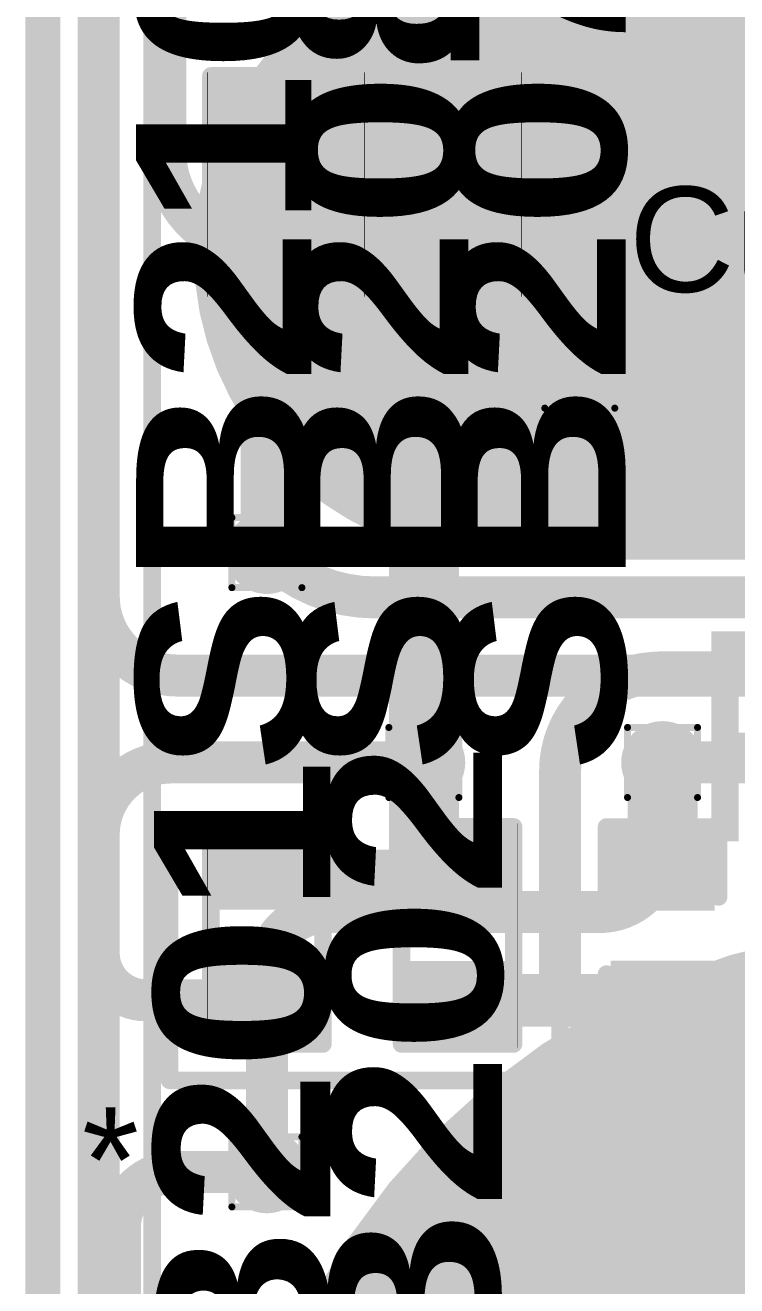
# Model space of a CAD drawing. Header units: inches. Extents: x -17 to 443, y -40 to 218.
# Drawn here: x 179.04 to 184.2, y 6.11 to 15.25 of the extents above; entities that cross this region are included whole.
import ezdxf

# ---------------------------------------------------------------- set-up
doc = ezdxf.new("R2010")
doc.units = ezdxf.units.IN
for name, color, linetype in [('Board Outline', 216, 'Continuous'), ('Bottom Layer', 5, 'Continuous'), ('Bottom Overlay', 54, 'Continuous'), ('Bottom Paste', 16, 'Continuous'), ('Bottom Solder', 6, 'Continuous'), ('Drill Drawing', 1, 'Continuous'), ('Fabrication', 76, 'Continuous'), ('Top Layer', 1, 'Continuous'), ('Top Overlay', 2, 'Continuous'), ('Top Paste', 8, 'Continuous'), ('Top Solder', 216, 'Continuous'), ('Via Holes', 16, 'Continuous')]:
    doc.layers.add(name, color=color, linetype=linetype)
doc.styles.add('Arial', font='', dxfattribs={"height": 0.2})
doc.styles.add('Arial Black_Bold', font='', dxfattribs={"height": 0.2})
doc.styles.get('Arial').set_extended_font_data('Arial')
doc.styles.get('Arial Black_Bold').set_extended_font_data('Arial Black', bold=True)

# ---------------------------------------------------------------- blocks, each defined once
blk = doc.blocks.new('S______B______0402_9')
at = {"layer": 'Top Layer'}
for points in [[(-0.6985, -0.3175), (-0.6985, 0.3174999999999999), (-0.2413000000000001, 0.3175), (-0.2412999999999999, -0.3174999999999999)], [(0.2413000000000001, -0.3175), (0.2412999999999999, 0.3174999999999999), (0.6985, 0.3175), (0.6985, -0.3174999999999999)]]:
    blk.add_hatch(color=1, dxfattribs=at).paths.add_polyline_path(points)
at = {"layer": 'Top Paste'}
for points in [[(-0.6985, -0.3175), (-0.6985, 0.3174999999999999), (-0.2413000000000001, 0.3175), (-0.2412999999999999, -0.3174999999999999)], [(0.2413000000000001, -0.3175), (0.2412999999999999, 0.3174999999999999), (0.6985, 0.3175), (0.6985, -0.3174999999999999)]]:
    blk.add_hatch(color=8, dxfattribs=at).paths.add_polyline_path(points)
at = {"layer": 'Top Solder'}
for points in [[(-0.75350116, -0.3725011600000001), (-0.75350116, 0.3725011599999999), (-0.18629884, 0.3725011600000001), (-0.1862988399999999, -0.3725011599999999)], [(0.18629884, -0.3725011600000001), (0.1862988399999999, 0.3725011599999999), (0.75350116, 0.3725011600000001), (0.75350116, -0.3725011599999999)]]:
    blk.add_hatch(color=216, dxfattribs=at).paths.add_polyline_path(points)
at = {"layer": 'Top Overlay'}
for points, const_width in [([(0.7874, 0.4064), (-0.7874, 0.4064)], 0.127), ([(-0.7874, -0.4064), (-0.7874, 0.4064)], 0.127), ([(0.7874, -0.4064), (0.7874, 0.4064)], 0.127), ([(0.7874, -0.4064), (-0.7874, -0.4064)], 0.127), ([(0.8128, -0.4318), (-0.8128, -0.4318)], 0.0032258)]:
    blk.add_lwpolyline(points, dxfattribs=dict(at, const_width=const_width))
for points, const_width in [([(-0.8191499999999999, 0.4064, 1), (-0.7556499999999999, 0.4064, 1)], 0.0635), ([(-0.8191499999999999, 0.4064, 1), (-0.7556499999999999, 0.4064, 1)], 0.0635), ([(0.7556499999999999, 0.4064, 1), (0.8191499999999999, 0.4064, 1)], 0.0635), ([(0.7556499999999999, 0.4064, 1), (0.8191499999999999, 0.4064, 1)], 0.0635), ([(-0.8191499999999999, -0.4064, 1), (-0.7556499999999999, -0.4064, 1)], 0.0635), ([(-0.8191499999999999, -0.4064, 1), (-0.7556499999999999, -0.4064, 1)], 0.0635), ([(0.7556499999999999, -0.4064, 1), (0.8191499999999999, -0.4064, 1)], 0.0635), ([(0.7556499999999999, -0.4064, 1), (0.8191499999999999, -0.4064, 1)], 0.0635), ([(-0.81360518, -0.4318, 1), (-0.8119948199999999, -0.4318, 1)], 0.0016129), ([(0.8119948199999999, -0.4318, 1), (0.81360518, -0.4318, 1)], 0.0016129)]:
    blk.add_lwpolyline(points, format="xyb", close=True, dxfattribs=dict(at, const_width=const_width))
blk = doc.blocks.new('SEMG_PAD_B_22')
at = {"layer": 'Bottom Layer'}
h = blk.add_hatch(color=5, dxfattribs=at)
edge = h.paths.add_edge_path()
edge.add_arc((-2.794e-05, 9.987183479999999), 5.00000016, 0, 360)
h = blk.add_hatch(color=5, dxfattribs=at)
edge = h.paths.add_edge_path()
edge.add_arc((-3.14997338, 0.0128143), 2.09999834, 90, 270)
edge.add_line((-3.14997338, -2.08718404), (3.150029259999999, -2.08718404))
edge.add_arc((3.15002926, 0.0128143), 2.09999834, 270, 450)
edge.add_line((3.15002926, 2.11281264), (-3.14997338, 2.11281264))
at = {"layer": 'Bottom Paste'}
h = blk.add_hatch(color=16, dxfattribs=at)
edge = h.paths.add_edge_path()
edge.add_arc((-2.794e-05, 9.987183479999999), 5.00000016, 0, 360)
h = blk.add_hatch(color=16, dxfattribs=at)
edge = h.paths.add_edge_path()
edge.add_arc((-3.14997338, 0.0128143), 2.09999834, 90, 270)
edge.add_line((-3.14997338, -2.08718404), (3.150029259999999, -2.08718404))
edge.add_arc((3.15002926, 0.0128143), 2.09999834, 270, 450)
edge.add_line((3.15002926, 2.11281264), (-3.14997338, 2.11281264))
at = {"layer": 'Bottom Solder'}
h = blk.add_hatch(color=6, dxfattribs=at)
edge = h.paths.add_edge_path()
edge.add_arc((-2.794e-05, 9.987183479999999), 5.10160016, 0, 360)
h = blk.add_hatch(color=6, dxfattribs=at)
edge = h.paths.add_edge_path()
edge.add_arc((-3.14997338, 0.0128143), 2.20159834, 90, 270)
edge.add_line((-3.14997338, -2.18878404), (3.150029259999999, -2.18878404))
edge.add_arc((3.15002926, 0.0128143), 2.20159834, 270, 450)
edge.add_line((3.15002926, 2.21441264), (-3.14997338, 2.21441264))
at = {"layer": 'Bottom Overlay', "const_width": 0.127}
blk.add_lwpolyline([(5.683262699999999, 10.96579468), (5.683262699999999, -10.96562958)], dxfattribs=at)
blk = doc.blocks.new('T____P____SMD_3_P____24')
at = {"layer": 'Top Layer'}
h = blk.add_hatch(color=1, dxfattribs=at)
edge = h.paths.add_edge_path()
edge.add_arc((-0.50000154, 3.04000154), 0.499999, 90, 180)
edge.add_line((-1.00000054, 3.04000154), (-1.00000054, 2.03999846))
edge.add_arc((-0.50000154, 2.03999846), 0.499999, 180, 270)
edge.add_line((-0.5000015400000001, 1.53999946), (0.5000015399999999, 1.53999946))
edge.add_arc((0.50000154, 2.03999846), 0.499999, 270, 360)
edge.add_line((1.00000054, 2.03999846), (1.00000054, 3.04000154))
edge.add_arc((0.50000154, 3.04000154), 0.499999, 0, 90)
edge.add_line((0.50000154, 3.54000054), (-0.50000154, 3.54000054))
h = blk.add_hatch(color=1, dxfattribs=at)
edge = h.paths.add_edge_path()
edge.add_arc((-0.9999992699999999, 0), 1.00000054, 90, 270)
edge.add_line((-0.9999992700000001, -1.00000054), (0.9999992699999997, -1.00000054))
edge.add_arc((0.9999992699999999, 0), 1.00000054, 270, 450)
edge.add_line((0.99999927, 1.00000054), (-0.9999992699999998, 1.00000054))
h = blk.add_hatch(color=1, dxfattribs=at)
edge = h.paths.add_edge_path()
edge.add_arc((-0.50000154, -2.03999846), 0.499999, 90, 180)
edge.add_line((-1.00000054, -2.03999846), (-1.00000054, -3.04000154))
edge.add_arc((-0.50000154, -3.04000154), 0.499999, 180, 270)
edge.add_line((-0.5000015400000001, -3.54000054), (0.5000015399999999, -3.54000054))
edge.add_arc((0.50000154, -3.04000154), 0.499999, 270, 360)
edge.add_line((1.00000054, -3.04000154), (1.00000054, -2.03999846))
edge.add_arc((0.50000154, -2.03999846), 0.499999, 0, 90)
edge.add_line((0.50000154, -1.53999946), (-0.50000154, -1.53999946))
at = {"layer": 'Top Paste'}
h = blk.add_hatch(color=8, dxfattribs=at)
edge = h.paths.add_edge_path()
edge.add_arc((-0.50000154, 3.04000154), 0.499999, 90, 180)
edge.add_line((-1.00000054, 3.04000154), (-1.00000054, 2.03999846))
edge.add_arc((-0.50000154, 2.03999846), 0.499999, 180, 270)
edge.add_line((-0.5000015400000001, 1.53999946), (0.5000015399999999, 1.53999946))
edge.add_arc((0.50000154, 2.03999846), 0.499999, 270, 360)
edge.add_line((1.00000054, 2.03999846), (1.00000054, 3.04000154))
edge.add_arc((0.50000154, 3.04000154), 0.499999, 0, 90)
edge.add_line((0.50000154, 3.54000054), (-0.50000154, 3.54000054))
h = blk.add_hatch(color=8, dxfattribs=at)
edge = h.paths.add_edge_path()
edge.add_arc((-0.9999992699999999, 0), 1.00000054, 90, 270)
edge.add_line((-0.9999992700000001, -1.00000054), (0.9999992699999997, -1.00000054))
edge.add_arc((0.9999992699999999, 0), 1.00000054, 270, 450)
edge.add_line((0.99999927, 1.00000054), (-0.9999992699999998, 1.00000054))
h = blk.add_hatch(color=8, dxfattribs=at)
edge = h.paths.add_edge_path()
edge.add_arc((-0.50000154, -2.03999846), 0.499999, 90, 180)
edge.add_line((-1.00000054, -2.03999846), (-1.00000054, -3.04000154))
edge.add_arc((-0.50000154, -3.04000154), 0.499999, 180, 270)
edge.add_line((-0.5000015400000001, -3.54000054), (0.5000015399999999, -3.54000054))
edge.add_arc((0.50000154, -3.04000154), 0.499999, 270, 360)
edge.add_line((1.00000054, -3.04000154), (1.00000054, -2.03999846))
edge.add_arc((0.50000154, -2.03999846), 0.499999, 0, 90)
edge.add_line((0.50000154, -1.53999946), (-0.50000154, -1.53999946))
at = {"layer": 'Top Solder'}
h = blk.add_hatch(color=216, dxfattribs=at)
edge = h.paths.add_edge_path()
edge.add_arc((-0.50000154, 3.04000154), 0.601599, 90, 180)
edge.add_line((-1.10160054, 3.04000154), (-1.10160054, 2.03999846))
edge.add_arc((-0.50000154, 2.03999846), 0.601599, 180, 270)
edge.add_line((-0.5000015400000001, 1.43839946), (0.5000015399999999, 1.43839946))
edge.add_arc((0.50000154, 2.03999846), 0.601599, 270, 360)
edge.add_line((1.10160054, 2.03999846), (1.10160054, 3.04000154))
edge.add_arc((0.50000154, 3.04000154), 0.601599, 0, 90)
edge.add_line((0.50000154, 3.64160054), (-0.50000154, 3.64160054))
h = blk.add_hatch(color=216, dxfattribs=at)
edge = h.paths.add_edge_path()
edge.add_arc((-0.9999992699999999, 0), 1.10160054, 90, 270)
edge.add_line((-0.9999992700000001, -1.10160054), (0.9999992699999997, -1.10160054))
edge.add_arc((0.9999992699999999, 0), 1.10160054, 270, 450)
edge.add_line((0.99999927, 1.10160054), (-0.9999992699999998, 1.10160054))
h = blk.add_hatch(color=216, dxfattribs=at)
edge = h.paths.add_edge_path()
edge.add_arc((-0.50000154, -2.03999846), 0.601599, 90, 180)
edge.add_line((-1.10160054, -2.03999846), (-1.10160054, -3.04000154))
edge.add_arc((-0.50000154, -3.04000154), 0.601599, 180, 270)
edge.add_line((-0.5000015400000001, -3.64160054), (0.5000015399999999, -3.64160054))
edge.add_arc((0.50000154, -3.04000154), 0.601599, 270, 360)
edge.add_line((1.10160054, -3.04000154), (1.10160054, -2.03999846))
edge.add_arc((0.50000154, -2.03999846), 0.601599, 0, 90)
edge.add_line((0.50000154, -1.43839946), (-0.50000154, -1.43839946))
blk = doc.blocks.new('S______B______0402_58')
at = {"layer": 'Top Layer'}
for points in [[(-0.6985, -0.3175), (-0.6985, 0.3174999999999999), (-0.2413000000000001, 0.3175), (-0.2412999999999999, -0.3174999999999999)], [(0.2413000000000001, -0.3175), (0.2412999999999999, 0.3174999999999999), (0.6985, 0.3175), (0.6985, -0.3174999999999999)]]:
    blk.add_hatch(color=1, dxfattribs=at).paths.add_polyline_path(points)
at = {"layer": 'Top Paste'}
for points in [[(-0.6985, -0.3175), (-0.6985, 0.3174999999999999), (-0.2413000000000001, 0.3175), (-0.2412999999999999, -0.3174999999999999)], [(0.2413000000000001, -0.3175), (0.2412999999999999, 0.3174999999999999), (0.6985, 0.3175), (0.6985, -0.3174999999999999)]]:
    blk.add_hatch(color=8, dxfattribs=at).paths.add_polyline_path(points)
at = {"layer": 'Top Solder'}
for points in [[(-0.75350116, -0.3725011600000001), (-0.75350116, 0.3725011599999999), (-0.18629884, 0.3725011600000001), (-0.1862988399999999, -0.3725011599999999)], [(0.18629884, -0.3725011600000001), (0.1862988399999999, 0.3725011599999999), (0.75350116, 0.3725011600000001), (0.75350116, -0.3725011599999999)]]:
    blk.add_hatch(color=216, dxfattribs=at).paths.add_polyline_path(points)
at = {"layer": 'Top Overlay'}
for points, const_width in [([(-0.7874, -0.4064), (-0.7874, 0.4064)], 0.127), ([(0.7874, 0.4064), (-0.7874, 0.4064)], 0.127), ([(0.7874, -0.4064), (0.7874, 0.4064)], 0.127), ([(0.7874, -0.4064), (-0.7874, -0.4064)], 0.127), ([(0.8128, -0.4318), (-0.8128, -0.4318)], 0.0032258)]:
    blk.add_lwpolyline(points, dxfattribs=dict(at, const_width=const_width))
for points, const_width in [([(-0.8191499999999999, 0.4064, 1), (-0.7556499999999999, 0.4064, 1)], 0.0635), ([(-0.8191499999999999, 0.4064, 1), (-0.7556499999999999, 0.4064, 1)], 0.0635), ([(0.7556499999999999, 0.4064, 1), (0.8191499999999999, 0.4064, 1)], 0.0635), ([(0.7556499999999999, 0.4064, 1), (0.8191499999999999, 0.4064, 1)], 0.0635), ([(-0.8191499999999999, -0.4064, 1), (-0.7556499999999999, -0.4064, 1)], 0.0635), ([(-0.8191499999999999, -0.4064, 1), (-0.7556499999999999, -0.4064, 1)], 0.0635), ([(0.7556499999999999, -0.4064, 1), (0.8191499999999999, -0.4064, 1)], 0.0635), ([(0.7556499999999999, -0.4064, 1), (0.8191499999999999, -0.4064, 1)], 0.0635), ([(-0.81360518, -0.4318, 1), (-0.8119948199999999, -0.4318, 1)], 0.0016129), ([(0.8119948199999999, -0.4318, 1), (0.81360518, -0.4318, 1)], 0.0016129)]:
    blk.add_lwpolyline(points, format="xyb", close=True, dxfattribs=dict(at, const_width=const_width))
blk = doc.blocks.new('SOIC_8_82')
at = {"layer": 'Top Layer'}
for points in [[(-1.92499996, 2.2049994), (-1.92499996, 1.6050006), (-3.474999399999999, 1.6050006), (-3.474999399999999, 2.2049994)], [(3.474999399999999, 2.2049994), (3.474999399999999, 1.6050006), (1.92499996, 1.6050006), (1.92499996, 2.2049994)], [(-1.92499996, 0.9349968599999999), (-1.92499996, 0.33499806), (-3.474999399999999, 0.33499806), (-3.474999399999999, 0.9349968599999999)], [(3.474999399999999, 0.9350019399999999), (3.474999399999999, 0.33500314), (1.92499996, 0.33500314), (1.92499996, 0.9350019399999999)], [(-1.92499996, -0.3350006), (-1.92499996, -0.9349994), (-3.474999399999999, -0.9349994), (-3.474999399999999, -0.3350006)], [(3.474999399999999, -0.3350006), (3.474999399999999, -0.9349994), (1.92499996, -0.9349994), (1.92499996, -0.3350006)], [(-1.92499996, -1.60499552), (-1.92499996, -2.20499432), (-3.474999399999999, -2.20499432), (-3.474999399999999, -1.60499552)], [(3.474999399999999, -1.60500314), (3.474999399999999, -2.20500194), (1.92499996, -2.20500194), (1.92499996, -1.60500314)]]:
    blk.add_hatch(color=1, dxfattribs=at).paths.add_polyline_path(points)
at = {"layer": 'Top Overlay'}
blk.add_hatch(color=2, dxfattribs=at).paths.add_polyline_path([(-1.82879492, 1.5747873), (-1.49859492, 1.5747873), (-1.49859492, 2.2351873), (-1.82879492, 2.2351873)])
at = {"layer": 'Top Paste'}
for points in [[(-1.92499996, 2.2049994), (-1.92499996, 1.6050006), (-3.474999399999999, 1.6050006), (-3.474999399999999, 2.2049994)], [(3.474999399999999, 2.2049994), (3.474999399999999, 1.6050006), (1.92499996, 1.6050006), (1.92499996, 2.2049994)], [(-1.92499996, 0.9349968599999999), (-1.92499996, 0.33499806), (-3.474999399999999, 0.33499806), (-3.474999399999999, 0.9349968599999999)], [(3.474999399999999, 0.9350019399999999), (3.474999399999999, 0.33500314), (1.92499996, 0.33500314), (1.92499996, 0.9350019399999999)], [(-1.92499996, -0.3350006), (-1.92499996, -0.9349994), (-3.474999399999999, -0.9349994), (-3.474999399999999, -0.3350006)], [(3.474999399999999, -0.3350006), (3.474999399999999, -0.9349994), (1.92499996, -0.9349994), (1.92499996, -0.3350006)], [(-1.92499996, -1.60499552), (-1.92499996, -2.20499432), (-3.474999399999999, -2.20499432), (-3.474999399999999, -1.60499552)], [(3.474999399999999, -1.60500314), (3.474999399999999, -2.20500194), (1.92499996, -2.20500194), (1.92499996, -1.60500314)]]:
    blk.add_hatch(color=8, dxfattribs=at).paths.add_polyline_path(points)
at = {"layer": 'Top Solder'}
for points in [[(-1.82339996, 2.3065994), (-1.82339996, 1.5034006), (-3.5765994, 1.5034006), (-3.5765994, 2.3065994)], [(3.5765994, 2.3065994), (3.5765994, 1.5034006), (1.82339996, 1.5034006), (1.82339996, 2.3065994)], [(-1.82339996, 1.03659686), (-1.82339996, 0.2333980600000001), (-3.5765994, 0.2333980599999999), (-3.5765994, 1.03659686)], [(3.5765994, 1.03660194), (3.5765994, 0.23340314), (1.82339996, 0.2334031399999999), (1.82339996, 1.03660194)], [(-1.82339996, -0.2334005999999999), (-1.82339996, -1.0365994), (-3.5765994, -1.0365994), (-3.5765994, -0.2334006000000001)], [(3.5765994, -0.2334005999999999), (3.5765994, -1.0365994), (1.82339996, -1.0365994), (1.82339996, -0.2334006000000001)], [(-1.82339996, -1.50339552), (-1.82339996, -2.30659432), (-3.5765994, -2.30659432), (-3.5765994, -1.50339552)], [(3.5765994, -1.50340314), (3.5765994, -2.30660194), (1.82339996, -2.30660194), (1.82339996, -1.50340314)]]:
    blk.add_hatch(color=216, dxfattribs=at).paths.add_polyline_path(points)
at = {"layer": 'Top Overlay', "const_width": 0.127}
for points in [[(-1.990598, 2.4892), (-1.990598, 2.3114)], [(-1.990598, 2.4892), (1.990598, 2.4892)], [(1.990598, 2.4892), (1.990598, 2.31139746)], [(-3.759199999999999, 2.032), (-3.6322, 1.905)], [(-3.759199999999999, 2.032), (-3.759199999999999, 1.778)], [(-3.6322, 1.905), (-3.759199999999999, 1.778)], [(-1.990598, -2.3114), (-1.99060054, -2.48920254)], [(1.990598, -2.3114), (1.99059546, -2.4892)], [(1.99059546, -2.4892), (-1.99060054, -2.48920254)]]:
    blk.add_lwpolyline(points, dxfattribs=at)
at = {"layer": 'Top Overlay', "const_width": 0.0635}
for points in [[(-2.022348, 2.4892, 1), (-1.958848, 2.4892, 1)], [(-2.022348, 2.4892, 1), (-1.958848, 2.4892, 1)], [(1.958848, 2.4892, 1), (2.022348, 2.4892, 1)], [(1.958848, 2.4892, 1), (2.022348, 2.4892, 1)], [(-2.022348, 2.3114, 1), (-1.958848, 2.3114, 1)], [(1.958848, 2.31139746, 1), (2.022348, 2.31139746, 1)], [(-3.79095, 2.032, 1), (-3.72745, 2.032, 1)], [(-3.79095, 2.032, 1), (-3.72745, 2.032, 1)], [(-3.663949999999999, 1.905, 1), (-3.600449999999999, 1.905, 1)], [(-3.663949999999999, 1.905, 1), (-3.600449999999999, 1.905, 1)], [(-3.79095, 1.778, 1), (-3.72745, 1.778, 1)], [(-3.79095, 1.778, 1), (-3.72745, 1.778, 1)], [(-2.022348, -2.3114, 1), (-1.958848, -2.3114, 1)], [(1.958848, -2.3114, 1), (2.022348, -2.3114, 1)], [(-2.02235054, -2.48920254, 1), (-1.95885054, -2.48920254, 1)], [(-2.02235054, -2.48920254, 1), (-1.95885054, -2.48920254, 1)], [(1.95884546, -2.4892, 1), (2.02234546, -2.4892, 1)], [(1.95884546, -2.4892, 1), (2.02234546, -2.4892, 1)]]:
    blk.add_lwpolyline(points, format="xyb", close=True, dxfattribs=at)
blk = doc.blocks.new('S______B______0402_130')
at = {"layer": 'Top Layer'}
for points in [[(-0.6985, -0.3175), (-0.6985, 0.3174999999999999), (-0.2413000000000001, 0.3175), (-0.2412999999999999, -0.3174999999999999)], [(0.2413000000000001, -0.3175), (0.2412999999999999, 0.3174999999999999), (0.6985, 0.3175), (0.6985, -0.3174999999999999)]]:
    blk.add_hatch(color=1, dxfattribs=at).paths.add_polyline_path(points)
at = {"layer": 'Top Paste'}
for points in [[(-0.6985, -0.3175), (-0.6985, 0.3174999999999999), (-0.2413000000000001, 0.3175), (-0.2412999999999999, -0.3174999999999999)], [(0.2413000000000001, -0.3175), (0.2412999999999999, 0.3174999999999999), (0.6985, 0.3175), (0.6985, -0.3174999999999999)]]:
    blk.add_hatch(color=8, dxfattribs=at).paths.add_polyline_path(points)
at = {"layer": 'Top Solder'}
for points in [[(-0.75350116, -0.3725011600000001), (-0.75350116, 0.3725011599999999), (-0.18629884, 0.3725011600000001), (-0.1862988399999999, -0.3725011599999999)], [(0.18629884, -0.3725011600000001), (0.1862988399999999, 0.3725011599999999), (0.75350116, 0.3725011600000001), (0.75350116, -0.3725011599999999)]]:
    blk.add_hatch(color=216, dxfattribs=at).paths.add_polyline_path(points)
at = {"layer": 'Top Overlay'}
for points, const_width in [([(-0.7874, -0.4064), (-0.7874, 0.4064)], 0.127), ([(0.7874, 0.4064), (-0.7874, 0.4064)], 0.127), ([(0.7874, -0.4064), (0.7874, 0.4064)], 0.127), ([(0.7874, -0.4064), (-0.7874, -0.4064)], 0.127), ([(0.8128, -0.4318), (-0.8128, -0.4318)], 0.0032258)]:
    blk.add_lwpolyline(points, dxfattribs=dict(at, const_width=const_width))
for points, const_width in [([(-0.8191499999999999, 0.4064, 1), (-0.7556499999999999, 0.4064, 1)], 0.0635), ([(-0.8191499999999999, 0.4064, 1), (-0.7556499999999999, 0.4064, 1)], 0.0635), ([(0.7556499999999999, 0.4064, 1), (0.8191499999999999, 0.4064, 1)], 0.0635), ([(0.7556499999999999, 0.4064, 1), (0.8191499999999999, 0.4064, 1)], 0.0635), ([(-0.8191499999999999, -0.4064, 1), (-0.7556499999999999, -0.4064, 1)], 0.0635), ([(-0.8191499999999999, -0.4064, 1), (-0.7556499999999999, -0.4064, 1)], 0.0635), ([(0.7556499999999999, -0.4064, 1), (0.8191499999999999, -0.4064, 1)], 0.0635), ([(0.7556499999999999, -0.4064, 1), (0.8191499999999999, -0.4064, 1)], 0.0635), ([(-0.81360518, -0.4318, 1), (-0.8119948199999999, -0.4318, 1)], 0.0016129), ([(0.8119948199999999, -0.4318, 1), (0.81360518, -0.4318, 1)], 0.0016129)]:
    blk.add_lwpolyline(points, format="xyb", close=True, dxfattribs=dict(at, const_width=const_width))
blk = doc.blocks.new('S______B______0402_136')
at = {"layer": 'Top Layer'}
for points in [[(-0.6985, -0.3175), (-0.6985, 0.3175), (-0.2412999999999999, 0.3175), (-0.2413, -0.3175)], [(0.2412999999999999, -0.3175), (0.2413, 0.3175), (0.6985, 0.3175), (0.6985, -0.3175)]]:
    blk.add_hatch(color=1, dxfattribs=at).paths.add_polyline_path(points)
at = {"layer": 'Top Paste'}
for points in [[(-0.6985, -0.3175), (-0.6985, 0.3175), (-0.2412999999999999, 0.3175), (-0.2413, -0.3175)], [(0.2412999999999999, -0.3175), (0.2413, 0.3175), (0.6985, 0.3175), (0.6985, -0.3175)]]:
    blk.add_hatch(color=8, dxfattribs=at).paths.add_polyline_path(points)
at = {"layer": 'Top Solder'}
for points in [[(-0.75350116, -0.37250116), (-0.75350116, 0.37250116), (-0.1862988399999999, 0.37250116), (-0.18629884, -0.37250116)], [(0.1862988399999999, -0.37250116), (0.18629884, 0.37250116), (0.75350116, 0.37250116), (0.75350116, -0.37250116)]]:
    blk.add_hatch(color=216, dxfattribs=at).paths.add_polyline_path(points)
at = {"layer": 'Top Overlay'}
for points, const_width in [([(-0.7874, 0.4064), (-0.7874, -0.4064)], 0.127), ([(-0.7874, 0.4064), (0.7874, 0.4064)], 0.127), ([(0.7874, 0.4064), (0.7874, -0.4064)], 0.127), ([(-0.7874, -0.4064), (0.7874, -0.4064)], 0.127), ([(-0.8128, -0.4318), (0.8128, -0.4318)], 0.0032258)]:
    blk.add_lwpolyline(points, dxfattribs=dict(at, const_width=const_width))
for points, const_width in [([(-0.8191499999999999, 0.4064, 1), (-0.7556499999999999, 0.4064, 1)], 0.0635), ([(-0.8191499999999999, 0.4064, 1), (-0.7556499999999999, 0.4064, 1)], 0.0635), ([(0.7556499999999999, 0.4064, 1), (0.8191499999999999, 0.4064, 1)], 0.0635), ([(0.7556499999999999, 0.4064, 1), (0.8191499999999999, 0.4064, 1)], 0.0635), ([(-0.8191499999999999, -0.4064, 1), (-0.7556499999999999, -0.4064, 1)], 0.0635), ([(-0.8191499999999999, -0.4064, 1), (-0.7556499999999999, -0.4064, 1)], 0.0635), ([(0.7556499999999999, -0.4064, 1), (0.8191499999999999, -0.4064, 1)], 0.0635), ([(0.7556499999999999, -0.4064, 1), (0.8191499999999999, -0.4064, 1)], 0.0635), ([(-0.81360518, -0.4318, 1), (-0.8119948199999999, -0.4318, 1)], 0.0016129), ([(0.8119948199999999, -0.4318, 1), (0.81360518, -0.4318, 1)], 0.0016129)]:
    blk.add_lwpolyline(points, format="xyb", close=True, dxfattribs=dict(at, const_width=const_width))
at = {"layer": 'Top Overlay', "style": 'Arial Black_Bold'}
blk.add_text('SB201', height=1.27, dxfattribs=at).set_placement((1.01176328, -0.45103796))
blk = doc.blocks.new('R___0402_184')
at = {"layer": 'Top Layer'}
for points in [[(-0.6985, -0.3175), (-0.6985, 0.3174999999999999), (-0.2413000000000001, 0.3175), (-0.2412999999999999, -0.3174999999999999)], [(0.2413000000000001, -0.3175), (0.2412999999999999, 0.3174999999999999), (0.6985, 0.3175), (0.6985, -0.3174999999999999)]]:
    blk.add_hatch(color=1, dxfattribs=at).paths.add_polyline_path(points)
at = {"layer": 'Top Paste'}
for points in [[(-0.6985, -0.3175), (-0.6985, 0.3174999999999999), (-0.2413000000000001, 0.3175), (-0.2412999999999999, -0.3174999999999999)], [(0.2413000000000001, -0.3175), (0.2412999999999999, 0.3174999999999999), (0.6985, 0.3175), (0.6985, -0.3174999999999999)]]:
    blk.add_hatch(color=8, dxfattribs=at).paths.add_polyline_path(points)
at = {"layer": 'Top Solder'}
for points in [[(-0.75350116, -0.3725011600000001), (-0.75350116, 0.3725011599999999), (-0.18629884, 0.3725011600000001), (-0.1862988399999999, -0.3725011599999999)], [(0.18629884, -0.3725011600000001), (0.1862988399999999, 0.3725011599999999), (0.75350116, 0.3725011600000001), (0.75350116, -0.3725011599999999)]]:
    blk.add_hatch(color=216, dxfattribs=at).paths.add_polyline_path(points)
at = {"layer": 'Top Overlay'}
for points, const_width in [([(0.7874, 0.4064), (-0.7874, 0.4064)], 0.127), ([(-0.7874, -0.4064), (-0.7874, 0.4064)], 0.127), ([(0.7874, -0.4064), (0.7874, 0.4064)], 0.127), ([(0.7874, -0.4064), (-0.7874, -0.4064)], 0.127), ([(0.8128, -0.4318), (-0.8128, -0.4318)], 0.0032258)]:
    blk.add_lwpolyline(points, dxfattribs=dict(at, const_width=const_width))
for points, const_width in [([(-0.8191499999999999, 0.4064, 1), (-0.7556499999999999, 0.4064, 1)], 0.0635), ([(-0.8191499999999999, 0.4064, 1), (-0.7556499999999999, 0.4064, 1)], 0.0635), ([(0.7556499999999999, 0.4064, 1), (0.8191499999999999, 0.4064, 1)], 0.0635), ([(0.7556499999999999, 0.4064, 1), (0.8191499999999999, 0.4064, 1)], 0.0635), ([(-0.8191499999999999, -0.4064, 1), (-0.7556499999999999, -0.4064, 1)], 0.0635), ([(-0.8191499999999999, -0.4064, 1), (-0.7556499999999999, -0.4064, 1)], 0.0635), ([(0.7556499999999999, -0.4064, 1), (0.8191499999999999, -0.4064, 1)], 0.0635), ([(0.7556499999999999, -0.4064, 1), (0.8191499999999999, -0.4064, 1)], 0.0635), ([(-0.81360518, -0.4318, 1), (-0.8119948199999999, -0.4318, 1)], 0.0016129), ([(0.8119948199999999, -0.4318, 1), (0.81360518, -0.4318, 1)], 0.0016129)]:
    blk.add_lwpolyline(points, format="xyb", close=True, dxfattribs=dict(at, const_width=const_width))
blk = doc.blocks.new('R___0402_185')
at = {"layer": 'Top Layer'}
for points in [[(-0.6985, -0.3175), (-0.6985, 0.3175), (-0.2412999999999999, 0.3175), (-0.2413, -0.3175)], [(0.2412999999999999, -0.3175), (0.2413, 0.3175), (0.6985, 0.3175), (0.6985, -0.3175)]]:
    blk.add_hatch(color=1, dxfattribs=at).paths.add_polyline_path(points)
at = {"layer": 'Top Paste'}
for points in [[(-0.6985, -0.3175), (-0.6985, 0.3175), (-0.2412999999999999, 0.3175), (-0.2413, -0.3175)], [(0.2412999999999999, -0.3175), (0.2413, 0.3175), (0.6985, 0.3175), (0.6985, -0.3175)]]:
    blk.add_hatch(color=8, dxfattribs=at).paths.add_polyline_path(points)
at = {"layer": 'Top Solder'}
for points in [[(-0.75350116, -0.37250116), (-0.75350116, 0.37250116), (-0.1862988399999999, 0.37250116), (-0.18629884, -0.37250116)], [(0.1862988399999999, -0.37250116), (0.18629884, 0.37250116), (0.75350116, 0.37250116), (0.75350116, -0.37250116)]]:
    blk.add_hatch(color=216, dxfattribs=at).paths.add_polyline_path(points)
at = {"layer": 'Top Overlay'}
for points, const_width in [([(-0.7874, 0.4064), (0.7874, 0.4064)], 0.127), ([(-0.7874, 0.4064), (-0.7874, -0.4064)], 0.127), ([(0.7874, 0.4064), (0.7874, -0.4064)], 0.127), ([(-0.7874, -0.4064), (0.7874, -0.4064)], 0.127), ([(-0.8128, -0.4318), (0.8128, -0.4318)], 0.0032258)]:
    blk.add_lwpolyline(points, dxfattribs=dict(at, const_width=const_width))
for points, const_width in [([(-0.8191499999999999, 0.4064, 1), (-0.7556499999999999, 0.4064, 1)], 0.0635), ([(-0.8191499999999999, 0.4064, 1), (-0.7556499999999999, 0.4064, 1)], 0.0635), ([(0.7556499999999999, 0.4064, 1), (0.8191499999999999, 0.4064, 1)], 0.0635), ([(0.7556499999999999, 0.4064, 1), (0.8191499999999999, 0.4064, 1)], 0.0635), ([(-0.8191499999999999, -0.4064, 1), (-0.7556499999999999, -0.4064, 1)], 0.0635), ([(-0.8191499999999999, -0.4064, 1), (-0.7556499999999999, -0.4064, 1)], 0.0635), ([(0.7556499999999999, -0.4064, 1), (0.8191499999999999, -0.4064, 1)], 0.0635), ([(0.7556499999999999, -0.4064, 1), (0.8191499999999999, -0.4064, 1)], 0.0635), ([(-0.81360518, -0.4318, 1), (-0.8119948199999999, -0.4318, 1)], 0.0016129), ([(0.8119948199999999, -0.4318, 1), (0.81360518, -0.4318, 1)], 0.0016129)]:
    blk.add_lwpolyline(points, format="xyb", close=True, dxfattribs=dict(at, const_width=const_width))
blk = doc.blocks.new('C___0402_253')
at = {"layer": 'Top Layer'}
for points in [[(-0.6985, -0.3175), (-0.6985, 0.3175), (-0.2412999999999999, 0.3175), (-0.2413, -0.3175)], [(0.2412999999999999, -0.3175), (0.2413, 0.3175), (0.6985, 0.3175), (0.6985, -0.3175)]]:
    blk.add_hatch(color=1, dxfattribs=at).paths.add_polyline_path(points)
at = {"layer": 'Top Paste'}
for points in [[(-0.6985, -0.3175), (-0.6985, 0.3175), (-0.2412999999999999, 0.3175), (-0.2413, -0.3175)], [(0.2412999999999999, -0.3175), (0.2413, 0.3175), (0.6985, 0.3175), (0.6985, -0.3175)]]:
    blk.add_hatch(color=8, dxfattribs=at).paths.add_polyline_path(points)
at = {"layer": 'Top Solder'}
for points in [[(-0.7584998799999999, -0.37749988), (-0.7584998799999999, 0.37749988), (-0.18130012, 0.37749988), (-0.18130012, -0.37749988)], [(0.18130012, -0.37749988), (0.18130012, 0.37749988), (0.7584998799999999, 0.37749988), (0.7584998799999999, -0.37749988)]]:
    blk.add_hatch(color=216, dxfattribs=at).paths.add_polyline_path(points)
at = {"layer": 'Top Overlay', "const_width": 0.127}
for points in [[(-0.7874, 0.4064), (-0.7874, -0.4064)], [(-0.7874, 0.4064), (-0.2794, 0.4064)], [(0.2794, 0.4064), (0.7874, 0.4064)], [(0.7874, 0.4064), (0.7874, -0.4064)], [(-0.7874, -0.4064), (-0.2794, -0.4064)], [(0.2794, -0.4064), (0.7874, -0.4064)]]:
    blk.add_lwpolyline(points, dxfattribs=at)
at = {"layer": 'Top Overlay', "const_width": 0.0635}
for points in [[(-0.8191499999999999, 0.4064, 1), (-0.7556499999999999, 0.4064, 1)], [(-0.8191499999999999, 0.4064, 1), (-0.7556499999999999, 0.4064, 1)], [(-0.31115, 0.4064, 1), (-0.24765, 0.4064, 1)], [(0.24765, 0.4064, 1), (0.31115, 0.4064, 1)], [(0.7556499999999999, 0.4064, 1), (0.8191499999999999, 0.4064, 1)], [(0.7556499999999999, 0.4064, 1), (0.8191499999999999, 0.4064, 1)], [(-0.8191499999999999, -0.4064, 1), (-0.7556499999999999, -0.4064, 1)], [(-0.8191499999999999, -0.4064, 1), (-0.7556499999999999, -0.4064, 1)], [(-0.31115, -0.4064, 1), (-0.24765, -0.4064, 1)], [(0.24765, -0.4064, 1), (0.31115, -0.4064, 1)], [(0.7556499999999999, -0.4064, 1), (0.8191499999999999, -0.4064, 1)], [(0.7556499999999999, -0.4064, 1), (0.8191499999999999, -0.4064, 1)]]:
    blk.add_lwpolyline(points, format="xyb", close=True, dxfattribs=at)

msp = doc.modelspace()

# ---------------------------------------------------------------- hatches: boundary and pattern name
at = {"layer": 'Bottom Layer'}
h = msp.add_hatch(color=5, dxfattribs=at)
edge = h.paths.add_edge_path()
edge.add_arc((183.06449798, 12.22068422), 0.2999994, 0, 360)
h = msp.add_hatch(color=5, dxfattribs=at)
edge = h.paths.add_edge_path()
edge.add_arc((180.79483526, 11.42684786), 0.2999994, 0, 360)
h = msp.add_hatch(color=5, dxfattribs=at)
edge = h.paths.add_edge_path()
edge.add_arc((181.9336722, 9.904859539999999), 0.2999994, 0, 360)
h = msp.add_hatch(color=5, dxfattribs=at)
edge = h.paths.add_edge_path()
edge.add_arc((183.66503526, 9.904859539999999), 0.2999994, 0, 360)
h = msp.add_hatch(color=5, dxfattribs=at)
edge = h.paths.add_edge_path()
edge.add_arc((180.79483526, 6.935497939999999), 0.2999994, 0, 360)
at = {"layer": 'Top Layer'}
h = msp.add_hatch(color=1, dxfattribs=at)
edge = h.paths.add_edge_path()
edge.add_arc((183.06449798, 12.22068422), 0.2999994, 0, 360)
h = msp.add_hatch(color=1, dxfattribs=at)
edge = h.paths.add_edge_path()
edge.add_arc((180.79483526, 11.42684786), 0.2999994, 0, 360)
h = msp.add_hatch(color=1, dxfattribs=at)
edge = h.paths.add_edge_path()
edge.add_arc((181.9336722, 9.904859539999999), 0.2999994, 0, 360)
h = msp.add_hatch(color=1, dxfattribs=at)
edge = h.paths.add_edge_path()
edge.add_arc((183.66503526, 9.904859539999999), 0.2999994, 0, 360)
h = msp.add_hatch(color=1, dxfattribs=at)
edge = h.paths.add_edge_path()
edge.add_arc((180.79483526, 6.935497939999999), 0.2999994, 0, 360)
at = {"layer": 'Via Holes'}
h = msp.add_hatch(color=7, dxfattribs=at)
edge = h.paths.add_edge_path()
edge.add_arc((183.06449798, 12.22068422), 0.1499997, 0, 360)
h = msp.add_hatch(color=7, dxfattribs=at)
edge = h.paths.add_edge_path()
edge.add_arc((180.79483526, 11.42684786), 0.1499997, 0, 360)
h = msp.add_hatch(color=7, dxfattribs=at)
edge = h.paths.add_edge_path()
edge.add_arc((181.9336722, 9.904859539999999), 0.1499997, 0, 360)
h = msp.add_hatch(color=7, dxfattribs=at)
edge = h.paths.add_edge_path()
edge.add_arc((183.66503526, 9.904859539999999), 0.1499997, 0, 360)
h = msp.add_hatch(color=7, dxfattribs=at)
edge = h.paths.add_edge_path()
edge.add_arc((180.79483526, 6.935497939999999), 0.1499997, 0, 360)

# ---------------------------------------------------------------- linework, layer by layer
at = {"layer": 'Board Outline', "const_width": 0.127}
msp.add_lwpolyline([(179.16835642, 2.64838688), (179.16851644, 24.50404294)], dxfattribs=at)
at = {"layer": 'Bottom Layer', "const_width": 0.3048}
for points in [[(179.57490374, 11.10814644), (179.57490374, 15.51880564)], [(180.79483526, 11.42684786), (180.79587412, 11.42684786)], [(181.57972066, 11.10173802), (185.3366118, 11.10173802)], [(180.14799124, 10.53505894), (184.4248407, 10.53505894)], [(180.0966299, 9.904859539999999), (181.9336722, 9.904859539999999)], [(183.66503526, 9.27793166), (183.66503526, 9.904859539999999)], [(179.5747488, 3.325055579999999), (179.57478436, 9.38301146)], [(179.57478436, 9.38301146), (179.5747869, 9.38301654)], [(181.2322639, 8.81986298), (183.20696658, 8.81986298)], [(180.79483526, 6.935497939999999), (180.79483526, 8.38243434)]]:
    msp.add_lwpolyline(points, dxfattribs=at)
at = {"layer": 'Bottom Layer', "const_width": 0.1524}
for points in [[(180.71863526, 11.42684786, 1), (180.87103526, 11.42684786, 1)], [(180.71863526, 11.42684786, 1), (180.87103526, 11.42684786, 1)], [(180.71967412, 11.42684786, 1), (180.87207412, 11.42684786, 1)], [(179.49870374, 11.10814644, 1), (179.65110374, 11.10814644, 1)], [(179.49870374, 11.10814644, 1), (179.65110374, 11.10814644, 1)], [(181.50352066, 11.10173802, 1), (181.65592066, 11.10173802, 1)], [(181.50352066, 11.10173802, 1), (181.65592066, 11.10173802, 1)], [(180.07179124, 10.53505894, 1), (180.22419124, 10.53505894, 1)], [(180.07179124, 10.53505894, 1), (180.22419124, 10.53505894, 1)], [(180.0204299, 9.904859539999999, 1), (180.1728299, 9.904859539999999, 1)], [(180.0204299, 9.904859539999999, 1), (180.1728299, 9.904859539999999, 1)], [(181.8574722, 9.904859539999999, 1), (182.0098722, 9.904859539999999, 1)], [(183.58883526, 9.904859539999999, 1), (183.74123526, 9.904859539999999, 1)], [(179.49858436, 9.38301146, 1), (179.65098436, 9.38301146, 1)], [(179.49858436, 9.38301146, 1), (179.65098436, 9.38301146, 1)], [(179.4985869, 9.38301654, 1), (179.6509869, 9.38301654, 1)], [(179.4985869, 9.38301654, 1), (179.6509869, 9.38301654, 1)], [(183.58883526, 9.27793166, 1), (183.74123526, 9.27793166, 1)], [(183.58883526, 9.27793166, 1), (183.74123526, 9.27793166, 1)], [(181.1560639, 8.81986298, 1), (181.3084639, 8.81986298, 1)], [(181.1560639, 8.81986298, 1), (181.3084639, 8.81986298, 1)], [(183.13076658, 8.81986298, 1), (183.28316658, 8.81986298, 1)], [(183.13076658, 8.81986298, 1), (183.28316658, 8.81986298, 1)], [(180.71863526, 8.38243434, 1), (180.87103526, 8.38243434, 1)], [(180.71863526, 8.38243434, 1), (180.87103526, 8.38243434, 1)], [(180.71863526, 6.935497939999999, 1), (180.87103526, 6.935497939999999, 1)]]:
    msp.add_lwpolyline(points, format="xyb", close=True, dxfattribs=at)
at = {"layer": 'Bottom Layer', "const_width": 0.3048}
for points in [[(181.57972066, 11.10173802, -0.1989122883374838), (180.79483526, 11.42684786)], [(180.14799124, 10.53505894, -0.4142135623730951), (179.57490374, 11.10814644)], [(179.5747869, 9.38301654, -0.4142135623730951), (180.0966299, 9.904859539999999)], [(183.66503526, 9.27793166, -0.4142135623730951), (183.20696658, 8.81986298)], [(180.79483526, 8.38243434, -0.4142135623730951), (181.2322639, 8.81986298)]]:
    msp.add_lwpolyline(points, format="xyb", dxfattribs=at)
at = {"layer": 'Drill Drawing', "const_width": 0.0508}
for points in [[(182.81049798, 12.47468422), (183.31849798, 12.47468422)], [(182.81049798, 11.96668422), (182.81049798, 12.47468422)], [(183.31849798, 11.96668422), (183.31849798, 12.47468422)], [(182.81049798, 11.96668422), (183.31849798, 11.96668422)], [(180.54083526, 11.68084786), (181.04883526, 11.68084786)], [(180.54083526, 11.17284786), (180.54083526, 11.68084786)], [(181.04883526, 11.17284786), (181.04883526, 11.68084786)], [(180.54083526, 11.17284786), (181.04883526, 11.17284786)], [(181.6796722, 10.15885954), (182.1876722, 10.15885954)], [(181.6796722, 9.650859539999999), (181.6796722, 10.15885954)], [(182.1876722, 9.650859539999999), (182.1876722, 10.15885954)], [(183.41103526, 10.15885954), (183.91903526, 10.15885954)], [(183.41103526, 9.650859539999999), (183.41103526, 10.15885954)], [(183.91903526, 9.650859539999999), (183.91903526, 10.15885954)], [(181.6796722, 9.650859539999999), (182.1876722, 9.650859539999999)], [(183.41103526, 9.650859539999999), (183.91903526, 9.650859539999999)], [(180.54083526, 7.18949794), (181.04883526, 7.18949794)], [(180.54083526, 6.681497939999999), (180.54083526, 7.18949794)], [(181.04883526, 6.681497939999999), (181.04883526, 7.18949794)], [(180.54083526, 6.681497939999999), (181.04883526, 6.681497939999999)]]:
    msp.add_lwpolyline(points, dxfattribs=at)
at = {"layer": 'Drill Drawing', "const_width": 0.0254}
for points in [[(182.79779798, 12.47468422, 1), (182.82319798, 12.47468422, 1)], [(182.79779798, 12.47468422, 1), (182.82319798, 12.47468422, 1)], [(183.30579798, 12.47468422, 1), (183.33119798, 12.47468422, 1)], [(183.30579798, 12.47468422, 1), (183.33119798, 12.47468422, 1)], [(182.79779798, 11.96668422, 1), (182.82319798, 11.96668422, 1)], [(182.79779798, 11.96668422, 1), (182.82319798, 11.96668422, 1)], [(183.30579798, 11.96668422, 1), (183.33119798, 11.96668422, 1)], [(183.30579798, 11.96668422, 1), (183.33119798, 11.96668422, 1)], [(180.52813526, 11.68084786, 1), (180.55353526, 11.68084786, 1)], [(180.52813526, 11.68084786, 1), (180.55353526, 11.68084786, 1)], [(181.03613526, 11.68084786, 1), (181.06153526, 11.68084786, 1)], [(181.03613526, 11.68084786, 1), (181.06153526, 11.68084786, 1)], [(180.52813526, 11.17284786, 1), (180.55353526, 11.17284786, 1)], [(180.52813526, 11.17284786, 1), (180.55353526, 11.17284786, 1)], [(181.03613526, 11.17284786, 1), (181.06153526, 11.17284786, 1)], [(181.03613526, 11.17284786, 1), (181.06153526, 11.17284786, 1)], [(181.6669722, 10.15885954, 1), (181.6923722, 10.15885954, 1)], [(181.6669722, 10.15885954, 1), (181.6923722, 10.15885954, 1)], [(182.1749722, 10.15885954, 1), (182.2003722, 10.15885954, 1)], [(182.1749722, 10.15885954, 1), (182.2003722, 10.15885954, 1)], [(183.39833526, 10.15885954, 1), (183.42373526, 10.15885954, 1)], [(183.39833526, 10.15885954, 1), (183.42373526, 10.15885954, 1)], [(183.90633526, 10.15885954, 1), (183.93173526, 10.15885954, 1)], [(183.90633526, 10.15885954, 1), (183.93173526, 10.15885954, 1)], [(181.6669722, 9.650859539999999, 1), (181.6923722, 9.650859539999999, 1)], [(181.6669722, 9.650859539999999, 1), (181.6923722, 9.650859539999999, 1)], [(182.1749722, 9.650859539999999, 1), (182.2003722, 9.650859539999999, 1)], [(182.1749722, 9.650859539999999, 1), (182.2003722, 9.650859539999999, 1)], [(183.39833526, 9.650859539999999, 1), (183.42373526, 9.650859539999999, 1)], [(183.39833526, 9.650859539999999, 1), (183.42373526, 9.650859539999999, 1)], [(183.90633526, 9.650859539999999, 1), (183.93173526, 9.650859539999999, 1)], [(183.90633526, 9.650859539999999, 1), (183.93173526, 9.650859539999999, 1)], [(180.52813526, 7.18949794, 1), (180.55353526, 7.18949794, 1)], [(180.52813526, 7.18949794, 1), (180.55353526, 7.18949794, 1)], [(181.03613526, 7.18949794, 1), (181.06153526, 7.18949794, 1)], [(181.03613526, 7.18949794, 1), (181.06153526, 7.18949794, 1)], [(180.52813526, 6.681497939999999, 1), (180.55353526, 6.681497939999999, 1)], [(180.52813526, 6.681497939999999, 1), (180.55353526, 6.681497939999999, 1)], [(181.03613526, 6.681497939999999, 1), (181.06153526, 6.681497939999999, 1)], [(181.03613526, 6.681497939999999, 1), (181.06153526, 6.681497939999999, 1)]]:
    msp.add_lwpolyline(points, format="xyb", close=True, dxfattribs=at)
at = {"layer": 'Fabrication', "const_width": 0.254}
for points in [[(179.16835642, 2.64838688), (179.16851644, 24.50404294)], [(182.49133428, 11.50182866), (188.79933284, 11.50182866)]]:
    msp.add_lwpolyline(points, dxfattribs=at)
for points in [[(181.00640964, 15.08675418, -0.198912367379658), (182.49133428, 15.70183042)], [(180.3913334, 13.60182954, -0.198912367379658), (181.00640964, 15.08675418)], [(181.00640964, 12.1169049, -0.198912367379658), (180.3913334, 13.60182954)], [(182.49133428, 11.50182866, -0.198912367379658), (181.00640964, 12.1169049)]]:
    msp.add_lwpolyline(points, format="xyb", dxfattribs=at)
at = {"layer": 'Fabrication'}
for points, const_width in [([(180.94290964, 15.08675418, 1), (181.06990964, 15.08675418, 1)], 0.127), ([(180.94290964, 15.08675418, 1), (181.06990964, 15.08675418, 1)], 0.127), ([(180.3278334, 13.60182954, 1), (180.4548334, 13.60182954, 1)], 0.127), ([(180.3278334, 13.60182954, 1), (180.4548334, 13.60182954, 1)], 0.127), ([(180.94290964, 12.1169049, 1), (181.06990964, 12.1169049, 1)], 0.127), ([(180.94290964, 12.1169049, 1), (181.06990964, 12.1169049, 1)], 0.127), ([(182.42783428, 11.50182866, 1), (182.55483428, 11.50182866, 1)], 0.127), ([(182.42783428, 11.50182866, 1), (182.55483428, 11.50182866, 1)], 0.127), ([(190.64533372, 3.601829219999999, 1), (180.6453334, 3.601829219999999, 1)], 0.254)]:
    msp.add_lwpolyline(points, format="xyb", close=True, dxfattribs=dict(at, const_width=const_width))
at = {"layer": 'Top Layer'}
for points, const_width in [([(179.57478182, 8.52252804), (179.57484278, 16.7625014)], 0.3048), ([(180.05744278, 14.33825936), (180.05744278, 15.44259802)], 0.3048), ([(180.79483526, 14.56685936), (183.07250914, 14.56685936)], 0.3809999999999999), ([(183.07250914, 14.56685936), (185.55338556, 14.56685936)], 0.3809999999999999), ([(180.79483526, 11.42684786), (180.79483526, 13.62705682)], 0.3809999999999999), ([(181.9336722, 9.904859539999999), (181.9336722, 13.57625682)], 0.508), ([(180.76864532, 13.62705682), (180.79483526, 13.62705682)], 0.3048), ([(183.06850356, 13.59538048), (183.08634452, 13.61322144)], 0.3809999999999999), ([(183.06850356, 12.2246898), (183.06850356, 13.59538048)], 0.3809999999999999), ([(183.07250914, 13.62705682), (183.08634452, 13.61322144)], 0.3048), ([(183.06449798, 12.22068422), (183.06850356, 12.2246898)], 0.3809999999999999), ([(183.58830186, 10.55411148), (183.67116682, 10.55951406)], 0.3048), ([(183.67116682, 10.55951406), (185.35907302, 10.5595166)], 0.3048), ([(181.9336722, 9.2278454), (181.9336722, 9.904859539999999)], 0.508), ([(183.66503526, 9.192552099999999), (183.66503526, 9.904859539999999)], 0.508), ([(183.66503526, 9.904859539999999), (185.35907556, 9.904859539999999)], 0.3048), ([(182.92153408, 9.840579759999999), (182.92153662, 9.839332619999999)], 0.3048), ([(182.92153662, 8.18021986), (182.92153662, 9.839332619999999)], 0.3048), ([(180.79483526, 9.12013924), (182.17803036, 9.12013924)], 0.3048), ([(182.17803036, 9.12013924), (182.17803544, 9.12014432)], 0.3048), ([(179.57478182, 8.5225255), (179.57478182, 8.52252804)], 0.3048), ([(179.91696808, 8.180339239999999), (180.79483526, 8.180339239999999)], 0.3048), ([(182.17815736, 8.18021986), (182.92153662, 8.18021986)], 0.3809999999999999), ([(182.17803544, 8.18034178), (182.17815736, 8.18021986)], 0.3048), ([(182.92153662, 8.18021986), (183.66491334, 8.18021986)], 0.3809999999999999), ([(183.66503526, 6.587497619999999), (183.66503526, 8.129297939999999)], 0.508), ([(183.66491334, 8.18021986), (183.66503526, 8.18009794)], 0.3048), ([(180.13337862, 6.935497939999999), (180.79483526, 6.935497939999999)], 0.3048), ([(179.72803526, 2.70942308), (179.72803526, 6.53015458)], 0.3048)]:
    msp.add_lwpolyline(points, dxfattribs=dict(at, const_width=const_width))
for points, const_width in [([(180.69958526, 14.56685936, 1), (180.89008526, 14.56685936, 1)], 0.1905), ([(182.97725914, 14.56685936, 1), (183.16775914, 14.56685936, 1)], 0.1905), ([(182.97725914, 14.56685936, 1), (183.16775914, 14.56685936, 1)], 0.1905), ([(179.98124278, 14.33825936, 1), (180.13364278, 14.33825936, 1)], 0.1524), ([(179.98124278, 14.33825936, 1), (180.13364278, 14.33825936, 1)], 0.1524), ([(180.69958526, 13.62705682, 1), (180.89008526, 13.62705682, 1)], 0.1905), ([(181.8066722, 13.57625682, 1), (182.0606722, 13.57625682, 1)], 0.254), ([(180.69244532, 13.62705682, 1), (180.84484532, 13.62705682, 1)], 0.1524), ([(180.69244532, 13.62705682, 1), (180.84484532, 13.62705682, 1)], 0.1524), ([(180.71863526, 13.62705682, 1), (180.87103526, 13.62705682, 1)], 0.1524), ([(182.97325356, 13.59538048, 1), (183.16375356, 13.59538048, 1)], 0.1905), ([(182.97325356, 13.59538048, 1), (183.16375356, 13.59538048, 1)], 0.1905), ([(182.99109452, 13.61322144, 1), (183.18159452, 13.61322144, 1)], 0.1905), ([(182.99630914, 13.62705682, 1), (183.14870914, 13.62705682, 1)], 0.1524), ([(183.01014452, 13.61322144, 1), (183.16254452, 13.61322144, 1)], 0.1524), ([(182.96924798, 12.22068422, 1), (183.15974798, 12.22068422, 1)], 0.1905), ([(182.97325356, 12.2246898, 1), (183.16375356, 12.2246898, 1)], 0.1905), ([(182.97325356, 12.2246898, 1), (183.16375356, 12.2246898, 1)], 0.1905), ([(180.69958526, 11.42684786, 1), (180.89008526, 11.42684786, 1)], 0.1905), ([(183.51210186, 10.55411148, 1), (183.66450186, 10.55411148, 1)], 0.1524), ([(183.51210186, 10.55411148, 1), (183.66450186, 10.55411148, 1)], 0.1524), ([(183.59496682, 10.55951406, 1), (183.74736682, 10.55951406, 1)], 0.1524), ([(183.59496682, 10.55951406, 1), (183.74736682, 10.55951406, 1)], 0.1524), ([(181.8066722, 9.904859539999999, 1), (182.0606722, 9.904859539999999, 1)], 0.254), ([(181.8066722, 9.904859539999999, 1), (182.0606722, 9.904859539999999, 1)], 0.254), ([(183.53803526, 9.904859539999999, 1), (183.79203526, 9.904859539999999, 1)], 0.254), ([(183.58883526, 9.904859539999999, 1), (183.74123526, 9.904859539999999, 1)], 0.1524), ([(182.84533408, 9.840579759999999, 1), (182.99773408, 9.840579759999999, 1)], 0.1524), ([(182.84533662, 9.840579759999999, 1), (182.99773662, 9.840579759999999, 1)], 0.1524), ([(182.84533662, 9.839332619999999, 1), (182.99773662, 9.839332619999999, 1)], 0.1524), ([(182.84533662, 9.839332619999999, 1), (182.99773662, 9.839332619999999, 1)], 0.1524), ([(181.8066722, 9.2278454, 1), (182.0606722, 9.2278454, 1)], 0.254), ([(183.53803526, 9.192552099999999, 1), (183.79203526, 9.192552099999999, 1)], 0.254), ([(180.71863526, 9.12013924, 1), (180.87103526, 9.12013924, 1)], 0.1524), ([(182.10183036, 9.12013924, 1), (182.25423036, 9.12013924, 1)], 0.1524), ([(182.10183036, 9.12013924, 1), (182.25423036, 9.12013924, 1)], 0.1524), ([(182.10183544, 9.12014432, 1), (182.25423544, 9.12014432, 1)], 0.1524), ([(179.49858182, 8.52252804, 1), (179.65098182, 8.52252804, 1)], 0.1524), ([(179.49858182, 8.52252804, 1), (179.65098182, 8.52252804, 1)], 0.1524), ([(179.49858182, 8.5225255, 1), (179.65098182, 8.5225255, 1)], 0.1524), ([(179.49858182, 8.5225255, 1), (179.65098182, 8.5225255, 1)], 0.1524), ([(179.84076808, 8.180339239999999, 1), (179.99316808, 8.180339239999999, 1)], 0.1524), ([(179.84076808, 8.180339239999999, 1), (179.99316808, 8.180339239999999, 1)], 0.1524), ([(180.71863526, 8.180339239999999, 1), (180.87103526, 8.180339239999999, 1)], 0.1524), ([(182.08290736, 8.18021986, 1), (182.27340736, 8.18021986, 1)], 0.1905), ([(182.10183544, 8.18034178, 1), (182.25423544, 8.18034178, 1)], 0.1524), ([(182.10195736, 8.18021986, 1), (182.25435736, 8.18021986, 1)], 0.1524), ([(182.82628662, 8.18021986, 1), (183.01678662, 8.18021986, 1)], 0.1905), ([(182.82628662, 8.18021986, 1), (183.01678662, 8.18021986, 1)], 0.1905), ([(182.84533662, 8.18021986, 1), (182.99773662, 8.18021986, 1)], 0.1524), ([(183.53803526, 8.129297939999999, 1), (183.79203526, 8.129297939999999, 1)], 0.254), ([(183.56966334, 8.18021986, 1), (183.76016334, 8.18021986, 1)], 0.1905), ([(183.58871334, 8.18021986, 1), (183.74111334, 8.18021986, 1)], 0.1524), ([(183.58883526, 8.18009794, 1), (183.74123526, 8.18009794, 1)], 0.1524), ([(180.05717862, 6.935497939999999, 1), (180.20957862, 6.935497939999999, 1)], 0.1524), ([(180.05717862, 6.935497939999999, 1), (180.20957862, 6.935497939999999, 1)], 0.1524), ([(180.71863526, 6.935497939999999, 1), (180.87103526, 6.935497939999999, 1)], 0.1524), ([(183.53803526, 6.587497619999999, 1), (183.79203526, 6.587497619999999, 1)], 0.254), ([(179.65183526, 6.53015458, 1), (179.80423526, 6.53015458, 1)], 0.1524), ([(179.65183526, 6.53015458, 1), (179.80423526, 6.53015458, 1)], 0.1524)]:
    msp.add_lwpolyline(points, format="xyb", close=True, dxfattribs=dict(at, const_width=const_width))
at = {"layer": 'Top Layer', "const_width": 0.3048}
for points in [[(180.76864532, 13.62705682, -0.4142135623730951), (180.05744278, 14.33825936)], [(182.92153662, 9.840579759999999, -0.3960336503774174), (183.58830186, 10.55411148)], [(179.91696808, 8.180339239999999, -0.4142135623730951), (179.57478182, 8.5225255)], [(179.72803526, 6.53015458, -0.4142135623730951), (180.13337862, 6.935497939999999)]]:
    msp.add_lwpolyline(points, format="xyb", dxfattribs=at)
at = {"layer": 'Top Overlay', "const_width": 0.127}
for points in [[(180.08921818, 7.59893324), (180.08921818, 9.45279288)], [(182.92153662, 7.59893324), (182.92153662, 9.45279288)], [(180.08921818, 7.59893324), (182.92153662, 7.59893324)]]:
    msp.add_lwpolyline(points, dxfattribs=at)
at = {"layer": 'Top Overlay', "const_width": 0.0635}
for points in [[(180.05746818, 9.45279288, 1), (180.12096818, 9.45279288, 1)], [(182.88978662, 9.45279288, 1), (182.95328662, 9.45279288, 1)], [(180.05746818, 7.59893324, 1), (180.12096818, 7.59893324, 1)], [(180.05746818, 7.59893324, 1), (180.12096818, 7.59893324, 1)], [(182.88978662, 7.59893324, 1), (182.95328662, 7.59893324, 1)], [(182.88978662, 7.59893324, 1), (182.95328662, 7.59893324, 1)]]:
    msp.add_lwpolyline(points, format="xyb", close=True, dxfattribs=at)

# ---------------------------------------------------------------- block references
for name, p, rotation in [('SEMG_PAD_B_22', (185.64530562, 13.5890127), 180), ('T____P____SMD_3_P____24', (185.64530562, 14.60492888), 180), ('S______B______0402_58', (180.79477938, 14.09692888), 270), ('S______B______0402_130', (181.93361632, 14.09692888), 270), ('S______B______0402_9', (183.07245326, 14.09693142), 270), ('S______B______0402_136', (180.79423074, 2.70942308), 90), ('R___0402_184', (180.79483526, 8.65024178), 270), ('R___0402_185', (182.17803544, 8.65024178), 90), ('C___0402_253', (183.66503526, 8.649997939999999), 90), ('SOIC_8_82', (185.57003272, 3.8874954), 90)]:
    msp.add_blockref(name, p, dxfattribs=dict(rotation=rotation))

# ---------------------------------------------------------------- texts
at = {"layer": 'Fabrication', "style": 'Arial'}
msp.add_text('Cut-out', height=0.7619999999999999, dxfattribs=at).set_placement((183.4194706, 13.31806328))
msp.add_text('FR4', height=1.524, rotation=360, dxfattribs=at).set_placement((183.84492822, 9.332130179999998))
at = {"layer": 'Top Overlay', "style": 'Arial Black_Bold'}
for s, p in [('SB210', (181.11631036, 9.83140274)), ('SB208', (182.25514984, 9.831405279999998)), ('SB207', (183.39693572, 9.831405279999998)), ('SB202', (182.49940386, 3.848191439999999)), ('SB201', (181.25583002, 3.72118636))]:
    msp.add_text(s, height=1.27, rotation=90, dxfattribs=at).set_placement(p)
at = {"layer": 'Top Overlay', "style": 'Arial'}
msp.add_text('*', height=0.7619999999999999, dxfattribs=at).set_placement((179.45282118, 6.641752019999999))

doc.saveas('drawing.dxf')
